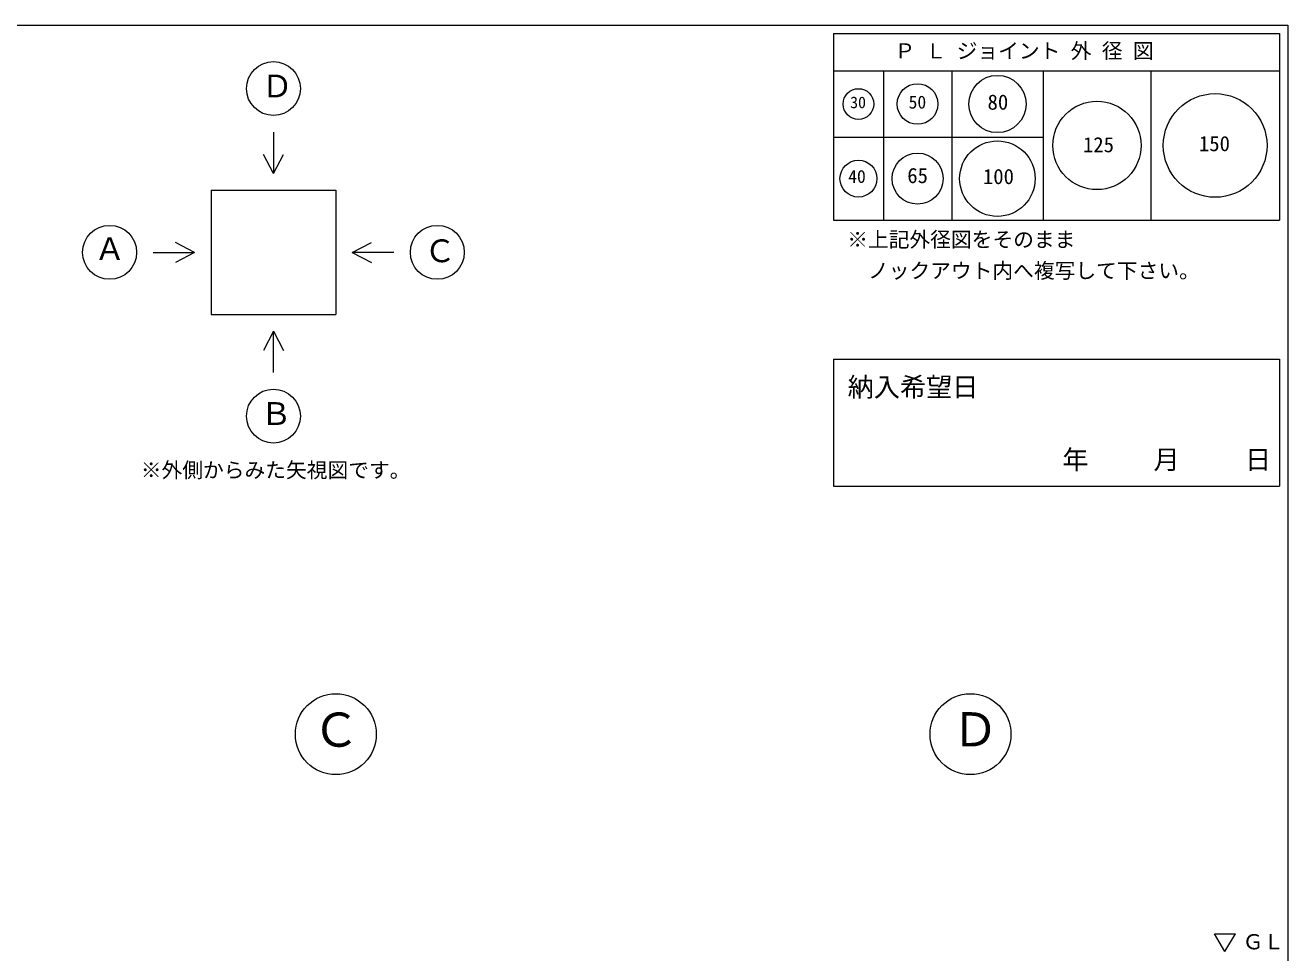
# Model space of a CAD drawing. Units: millimetres, scale not verified. Extents: x -4890 to 18490, y -2275 to 2275.
# Drawn here: x 1846 to 4890, y 37 to 2275 of the extents above; entities that cross this region are included whole.
import ezdxf
from ezdxf.enums import TextEntityAlignment as Align

# ---------------------------------------------------------------- set-up
doc = ezdxf.new("R2010")
doc.units = ezdxf.units.MM
doc.header["$LTSCALE"] = 10
for name, color, linetype, lineweight in [('0-2_waku', 7, 'Continuous', 18), ('0-3_gaikei', 7, 'Continuous', 18), ('0-7_hole', 7, 'Continuous', 18), ('0-D_文字１', 7, 'Continuous', 18)]:
    doc.layers.add(name, color=color, linetype=linetype, lineweight=lineweight)
doc.styles.add('ＭＳ ゴシック', font='')
doc.styles.get('ＭＳ ゴシック').set_extended_font_data('MS Gothic')

msp = doc.modelspace()

# ---------------------------------------------------------------- linework, layer by layer
at = {"layer": '0-2_waku'}
for p, q in [((-1230.32, 2274.52), (4889.68, 2274.52)), ((3794.68, 2254.52), (3794.68, 1804.52)), ((3794.68, 2254.52), (4869.68, 2254.52)), ((3794.68, 2254.52), (4869.68, 2254.52)), ((3794.68, 2254.52), (4869.68, 2254.52)), ((3794.68, 2254.52), (3794.68, 1804.52)), ((3794.68, 2254.52), (4869.68, 2254.52)), ((3794.68, 2254.52), (4869.68, 2254.52)), ((3794.68, 2254.52), (4869.68, 2254.52)), ((4869.68, 2254.52), (4869.68, 1804.52)), ((4869.68, 2254.52), (4869.68, 1804.52)), ((4889.68, 2274.52), (4889.68, -2000.48)), ((4889.68, 2274.52), (4889.68, -2000.48)), ((3794.68, 2164.52), (4869.68, 2164.52)), ((3914.68, 2164.52), (3914.68, 1804.52)), ((4079.68, 2164.52), (4079.68, 1804.52)), ((4299.68, 2164.52), (4299.68, 1804.52)), ((4559.68, 2164.52), (4559.68, 1804.52)), ((3794.68, 2004.52), (4299.68, 2004.52)), ((3794.68, 1804.52), (4869.68, 1804.52)), ((3794.68, 1804.52), (4869.68, 1804.52)), ((3794.68, 1469.23), (3794.68, 1162.52)), ((3794.68, 1469.23), (4869.68, 1469.23)), ((4869.68, 1469.23), (4869.68, 1162.52)), ((3794.68, 1162.52), (4869.68, 1162.52))]:
    msp.add_line(p, q, dxfattribs=at)
at = {"layer": '0-3_gaikei'}
for p, q in [((2444.29, 2016.74), (2444.29, 1916.74)), ((2444.29, 1916.74), (2420.17, 1963.12)), ((2444.29, 1916.74), (2468.42, 1963.12)), ((2294.29, 1876.74), (2594.29, 1876.74)), ((2294.29, 1876.74), (2294.29, 1576.74)), ((2594.29, 1876.74), (2594.29, 1576.74)), ((2254.29, 1726.74), (2207.92, 1750.87)), ((2634.29, 1726.74), (2680.67, 1750.87)), ((2154.29, 1726.74), (2254.29, 1726.74)), ((2254.29, 1726.74), (2207.92, 1702.61)), ((2294.29, 1576.74), (2594.29, 1576.74)), ((2444.29, 1536.74), (2420.17, 1490.36)), ((2444.29, 1536.74), (2468.42, 1490.36)), ((2444.29, 1436.74), (2444.29, 1536.74))]:
    msp.add_line(p, q, dxfattribs=at)
msp.add_lwpolyline([(2734.29, 1726.74), (2634.29, 1726.74), (2680.67, 1702.61)], dxfattribs=at)
for centre, radius in [((2444.29, 2121.74), 65), ((2049.29, 1726.74), 65), ((2839.29, 1726.74), 65), ((2444.29, 1331.74), 65), ((2594.68, 564.52), 97.5), ((4124.68, 564.52), 97.5)]:
    msp.add_circle(centre, radius, dxfattribs=at)
at = {"layer": '0-7_hole'}
for centre, radius in [((3997.18, 2084.52), 49), ((4189.68, 2084.52), 69), ((3854.68, 2084.52), 37), ((4714.68, 1984.52), 125), ((4429.68, 1984.52), 106.5), ((4189.68, 1904.52), 91), ((3854.68, 1904.52), 44.5), ((3997.18, 1904.52), 61.5)]:
    msp.add_circle(centre, radius, dxfattribs=at)
at = {"layer": '0-D_文字１'}
for p, q in [((4738.19, 40.16), (4712.99, 83.1)), ((4712.99, 83.1), (4763.39, 83.1)), ((4738.19, 40.16), (4763.39, 83.1))]:
    msp.add_line(p, q, dxfattribs=at)

# ---------------------------------------------------------------- texts
at = {"layer": '0-7_hole', "style": 'ＭＳ ゴシック'}
for s, height, p in [('30', 28.04, (3834.64, 2065.98)), ('50', 31.16, (3975.59, 2064.18)), ('80', 36.66, (4165.87, 2059.83)), ('125', 36.66, (4395.96, 1957.1)), ('150', 36.66, (4675.5, 1959.75)), ('40', 31.16, (3829.96, 1884.92)), ('65', 36.66, (3972.41, 1882.79)), ('100', 36.66, (4154.74, 1880.34))]:
    msp.add_text(s, height=height, dxfattribs=at).set_placement(p, align=Align.BOTTOM_LEFT)
at = {"layer": '0-D_文字１', "style": 'ＭＳ ゴシック'}
for s, height, p in [('Ｐ Ｌ ジョイント 外 径 図', 36.66, (3941.61, 2183.34)), ('Ｄ', 54.99, (2415.83, 2083.91)), ('※上記外径図をそのまま', 36.66, (3827.64, 1728.32)), ('Ａ', 54.99, (2012.14, 1691.39)), ('Ｃ', 54.99, (2808.09, 1686.44)), ('\u3000ノックアウト内へ複写して下さい。', 36.66, (3827.64, 1653.32)), ('納入希望日', 46.19, (3828.73, 1364.96)), ('Ｂ', 54.99, (2413.09, 1293.91)), ('\u3000\u3000\u3000年     月     日', 46.19, (4157.2, 1189.97)), ('※外側からみた矢視図です。', 36.66, (2124.5, 1172.37)), ('Ｃ', 82.48, (2538.67, 509.47)), ('Ｄ', 82.48, (4079.89, 510.25)), ('ＧＬ', 36.66, (4780.99, 34.62))]:
    msp.add_text(s, height=height, dxfattribs=at).set_placement(p, align=Align.BOTTOM_LEFT)

doc.saveas('drawing.dxf')
